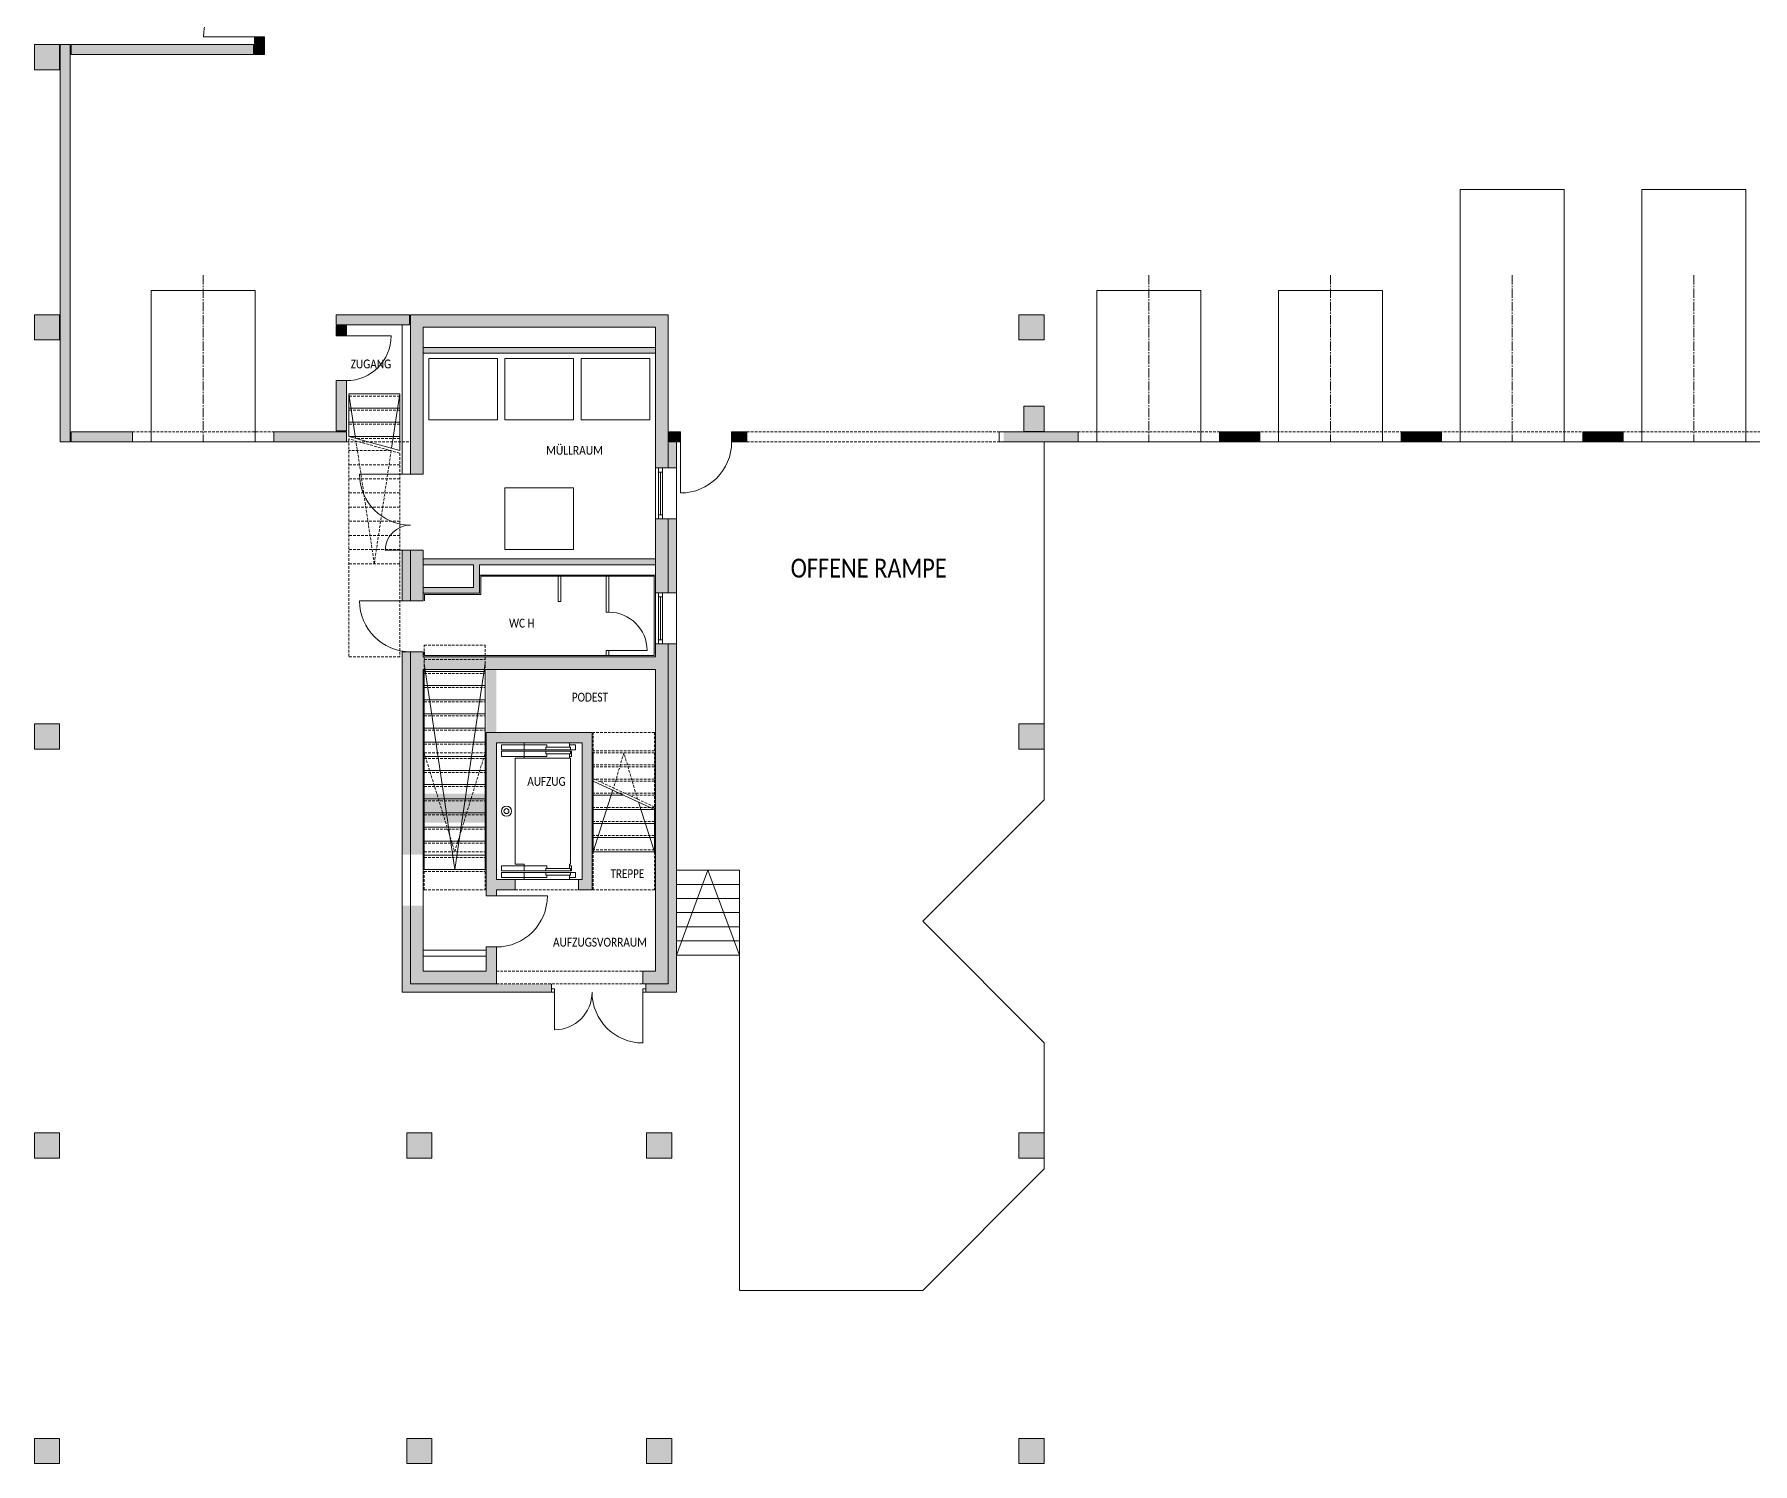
# Model space of a CAD drawing. Header units: inches. Extents: x -139469 to 69789, y -72919 to 35471.
# Drawn here: x -139159 to -105127, y -72919 to -44619 of the extents above; entities that cross this region are included whole.
import ezdxf

# ---------------------------------------------------------------- set-up
doc = ezdxf.new("R2010")
doc.units = ezdxf.units.IN
doc.header["$LTSCALE"] = 525
doc.header["$MEASUREMENT"] = 0
for name, pattern in [('AUSGEZOGEN', [0]), ('STRICHPUNKT', [0.5, 0.35, -0.05, 0.05, -0.05]), ('VERDECKT', [0.15, 0.1, -0.05]), ('Volllinie', [0])]:
    doc.linetypes.add(name, pattern=pattern)
doc.layers.add('Grundebene', color=7, linetype='Continuous')
doc.styles.add('CALIBRI', font='calibri.ttf', dxfattribs={"height": 0.2})

msp = doc.modelspace()

# ---------------------------------------------------------------- hatches: boundary and pattern name
at = {"layer": 'Grundebene', "true_color": 0x000000, "transparency": 33554687}
h = msp.add_hatch(color=18, dxfattribs=at)
h.paths.add_polyline_path([(-138649, -44819), (-138649, -52689), (-138449, -52689), (-138449, -44819)], flags=0)
h.paths.add_polyline_path([(-138659, -44819), (-138659, -45319), (-139159, -45319), (-139159, -44819)], flags=0)
h.paths.add_polyline_path([(-139159, -50169), (-138659, -50169), (-138659, -50669), (-139159, -50669)], flags=0)
for points in [[(-138429, -45019), (-134819, -45019), (-134819, -44819), (-138429, -44819)], [(-134599, -44669), (-134599, -45019), (-134799, -45019), (-134799, -44669)], [(-131729, -50369), (-133179, -50369), (-133179, -50169), (-131729, -50169)], [(-131459, -50419), (-126859, -50419), (-126859, -50819), (-126859, -50934), (-126859, -53204), (-126609, -53204), (-126609, -50169), (-131709, -50169), (-131709, -53324), (-131459, -53324), (-131459, -50934), (-131459, -50819)], [(-119659, -50169), (-119159, -50169), (-119159, -50669), (-119659, -50669)], [(-133179, -50589), (-133179, -50389), (-132979, -50389), (-132979, -50589)], [(-126859, -50934), (-131459, -50934), (-131459, -50819), (-126859, -50819)], [(-133179, -52469), (-133179, -51474), (-132979, -51474), (-132979, -52469)], [(-138429, -52689), (-137214, -52689), (-137214, -52489), (-138429, -52489)], [(-132979, -52489), (-134414, -52489), (-134414, -52689), (-132979, -52689)], [(-126444, -52689), (-126444, -53204), (-126609, -53204), (-126609, -52689)], [(-126359, -52489), (-126359, -52689), (-126589, -52689), (-126589, -52489)], [(-125349, -52689), (-125049, -52689), (-125049, -52489), (-125349, -52489)], [(-115689, -52489), (-115299, -52489), (-115299, -52689), (-115689, -52689)], [(-115279, -52489), (-114889, -52489), (-114889, -52689), (-115279, -52689)], [(-112089, -52489), (-111699, -52489), (-111699, -52689), (-112089, -52689)], [(-111679, -52489), (-111289, -52489), (-111289, -52689), (-111679, -52689)], [(-108489, -52489), (-108099, -52489), (-108099, -52689), (-108489, -52689)], [(-108079, -52489), (-107689, -52489), (-107689, -52689), (-108079, -52689)], [(-126609, -54214), (-126609, -55674), (-126859, -55674), (-126859, -54214)], [(-126444, -54214), (-126444, -55674), (-126609, -55674), (-126609, -54214)], [(-131874, -54834), (-131874, -55834), (-131709, -55834), (-131709, -54834)], [(-131709, -54834), (-131709, -55834), (-131459, -55834), (-131459, -54834)], [(-130459, -55119), (-131459, -55119), (-131459, -55004), (-126859, -55004), (-126859, -55119), (-130344, -55119), (-130344, -55684), (-131459, -55684), (-131459, -55569), (-130459, -55569)], [(-131874, -56844), (-131874, -60859), (-131709, -60859), (-131709, -56844)], [(-131709, -56844), (-131709, -60859), (-131459, -60859), (-131459, -56844)], [(-131439, -60228), (-131439, -59650), (-130209, -59650), (-130209, -60228)]]:
    msp.add_hatch(color=18, dxfattribs=at).paths.add_polyline_path(points, flags=0)
h = msp.add_hatch(color=18, dxfattribs=at)
h.paths.add_polyline_path([(-119159, -52479), (-119159, -51979), (-119559, -51979), (-119559, -52479)], flags=0)
h.paths.add_polyline_path([(-118489, -52489), (-119959, -52489), (-119959, -52689), (-118489, -52689)], flags=0)
h.paths.add_polyline_path([(-104689, -52479), (-104689, -51979), (-104289, -51979), (-104289, -52479)], flags=0)
h.paths.add_polyline_path([(-93889, -52479), (-93889, -51979), (-93489, -51979), (-93489, -52479)], flags=0)
h = msp.add_hatch(color=18, dxfattribs=at)
h.paths.add_polyline_path([(-127049, -63419), (-127109, -63419), (-127109, -63169), (-126859, -63169), (-126859, -57194), (-130009, -57194), (-130009, -58444), (-128109, -58444), (-128109, -61554), (-128379, -61554), (-128379, -61354), (-128309, -61354), (-128309, -58644), (-130009, -58644), (-130009, -61354), (-129639, -61354), (-129639, -61554), (-130009, -61554), (-130009, -61679), (-130209, -61679), (-130209, -60039), (-131439, -60039), (-131439, -59839), (-130209, -59839), (-130209, -57194), (-131459, -57194), (-131459, -56944), (-126859, -56944), (-126859, -56684), (-126444, -56684), (-126444, -63584), (-127049, -63584)], flags=0)
h.paths.add_polyline_path([(-130009, -62689), (-130009, -63419), (-128919, -63419), (-128919, -63584), (-131874, -63584), (-131874, -61869), (-131459, -61869), (-131459, -63169), (-130209, -63169), (-130209, -62689)], flags=0)
h = msp.add_hatch(color=18, dxfattribs=at)
h.paths.add_polyline_path([(-131784, -72419), (-131284, -72419), (-131284, -72919), (-131784, -72919)], flags=0)
h.paths.add_polyline_path([(-127034, -72419), (-126534, -72419), (-126534, -72919), (-127034, -72919)], flags=0)
h.paths.add_polyline_path([(-131284, -66869), (-131784, -66869), (-131784, -66369), (-131284, -66369)], flags=0)
h.paths.add_polyline_path([(-126534, -66869), (-127034, -66869), (-127034, -66369), (-126534, -66369)], flags=0)
h.paths.add_polyline_path([(-139159, -72419), (-138659, -72419), (-138659, -72919), (-139159, -72919)], flags=0)
h.paths.add_polyline_path([(-138659, -66369), (-138659, -66869), (-139159, -66869), (-139159, -66369)], flags=0)
h.paths.add_polyline_path([(-119659, -72419), (-119159, -72419), (-119159, -72919), (-119659, -72919)], flags=0)
h.paths.add_polyline_path([(-138659, -58269), (-138659, -58769), (-139159, -58769), (-139159, -58269)], flags=0)
h = msp.add_hatch(color=18, dxfattribs=at)
h.paths.add_polyline_path([(-79019, -72419), (-78519, -72419), (-78519, -72919), (-79019, -72919)], flags=0)
h.paths.add_polyline_path([(-78519, -66869), (-79019, -66869), (-79019, -66369), (-78519, -66369)], flags=0)
h.paths.add_polyline_path([(-71644, -72419), (-71144, -72419), (-71144, -72919), (-71644, -72919)], flags=0)
h.paths.add_polyline_path([(-71144, -66869), (-71644, -66869), (-71644, -66369), (-71144, -66369)], flags=0)
h.paths.add_polyline_path([(-66894, -72419), (-66394, -72419), (-66394, -72919), (-66894, -72919)], flags=0)
h.paths.add_polyline_path([(-66394, -66869), (-66894, -66869), (-66894, -66369), (-66394, -66369)], flags=0)
h.paths.add_polyline_path([(-78519, -58769), (-79019, -58769), (-79019, -58269), (-78519, -58269)], flags=0)
h.paths.add_polyline_path([(-59519, -72419), (-59019, -72419), (-59019, -72919), (-59519, -72919)], flags=0)
h.paths.add_polyline_path([(-59019, -66869), (-59519, -66869), (-59519, -66369), (-59019, -66369)], flags=0)
h.paths.add_polyline_path([(-59019, -58769), (-59519, -58769), (-59519, -58269), (-59019, -58269)], flags=0)
h.paths.add_polyline_path([(-119159, -66869), (-119659, -66869), (-119659, -66369), (-119159, -66369)], flags=0)
h.paths.add_polyline_path([(-119159, -58769), (-119659, -58769), (-119659, -58269), (-119159, -58269)], flags=0)

# ---------------------------------------------------------------- linework, layer by layer
at = {"layer": 'Grundebene', "color": 18, "linetype": 'AUSGEZOGEN', "lineweight": 13, "true_color": 0x000000}
for p, q in [((-139159, -44819), (-138659, -44819)), ((-139159, -45319), (-139159, -44819)), ((-138659, -44819), (-138659, -45319)), ((-138449, -44819), (-138649, -44819)), ((-138649, -44819), (-138649, -52689)), ((-138449, -52689), (-138449, -44819)), ((-138429, -44819), (-138429, -45019)), ((-134819, -44819), (-138429, -44819)), ((-134799, -44669), (-135809, -44669)), ((-134819, -45019), (-134819, -44819)), ((-134799, -44669), (-134599, -44669)), ((-134799, -44669), (-134799, -45019)), ((-134599, -44669), (-134599, -45019)), ((-138429, -45019), (-134819, -45019)), ((-134799, -45019), (-134599, -45019)), ((-138659, -45319), (-139159, -45319)), ((-110919, -52689), (-110919, -47689)), ((-110919, -47689), (-108859, -47689)), ((-108859, -52689), (-108859, -47689)), ((-107319, -52689), (-107319, -47689)), ((-107319, -47689), (-105259, -47689)), ((-105259, -52689), (-105259, -47689)), ((-136844, -52689), (-136844, -49689)), ((-136844, -49689), (-134784, -49689)), ((-134784, -52689), (-134784, -49689)), ((-118119, -52689), (-118119, -49689)), ((-118119, -49689), (-116059, -49689)), ((-116059, -52689), (-116059, -49689)), ((-114519, -52689), (-114519, -49689)), ((-114519, -49689), (-112459, -49689)), ((-112459, -52689), (-112459, -49689)), ((-139159, -50169), (-138659, -50169)), ((-139159, -50669), (-139159, -50169)), ((-138659, -50169), (-138659, -50669)), ((-133179, -50169), (-133179, -50369)), ((-133179, -50169), (-131729, -50169)), ((-131729, -50369), (-131729, -50169)), ((-131709, -50169), (-126609, -50169)), ((-131709, -50169), (-131709, -53324)), ((-126609, -50169), (-126609, -53204)), ((-119659, -50169), (-119159, -50169)), ((-119659, -50669), (-119659, -50169)), ((-119159, -50169), (-119159, -50669)), ((-138659, -50669), (-139159, -50669)), ((-131729, -50369), (-133179, -50369)), ((-132979, -50389), (-133179, -50389)), ((-133179, -50589), (-133179, -50389)), ((-132979, -50589), (-133179, -50589)), ((-132979, -50389), (-132979, -50589)), ((-132979, -50589), (-132094, -50589)), ((-131874, -50369), (-131874, -53324)), ((-131459, -50419), (-126859, -50419)), ((-131459, -50419), (-131459, -53324)), ((-126859, -50419), (-126859, -53204)), ((-119159, -50669), (-119659, -50669)), ((-126859, -50819), (-131459, -50819)), ((-126859, -50934), (-131459, -50934)), ((-131349, -51034), (-131349, -52254)), ((-131349, -51034), (-129989, -51034)), ((-129989, -51034), (-129989, -52254)), ((-129839, -51034), (-128479, -51034)), ((-129839, -51034), (-129839, -52254)), ((-128479, -51034), (-128479, -52254)), ((-128329, -51034), (-126969, -51034)), ((-128329, -51034), (-128329, -52254)), ((-126969, -51034), (-126969, -52254)), ((-132979, -51474), (-133179, -51474)), ((-133179, -52469), (-133179, -51474)), ((-132979, -51474), (-132979, -52469)), ((-132929, -51739), (-132929, -52579)), ((-131924, -51739), (-132929, -51739)), ((-132798, -52615), (-132929, -51739)), ((-131924, -52019), (-132929, -52019)), ((-131924, -51739), (-132085, -52814)), ((-131924, -51739), (-131924, -52859)), ((-119559, -52479), (-119559, -51979)), ((-119559, -51979), (-119159, -51979)), ((-119159, -52479), (-119159, -51979)), ((-131924, -52299), (-132929, -52299)), ((-131349, -52254), (-129989, -52254)), ((-129839, -52254), (-128479, -52254)), ((-128329, -52254), (-126969, -52254)), ((-138649, -52689), (-138449, -52689)), ((-138429, -52489), (-138429, -52689)), ((-137214, -52489), (-138429, -52489)), ((-138429, -52689), (-137214, -52689)), ((-137214, -52689), (-137214, -52489)), ((-137214, -52689), (-134414, -52689)), ((-134414, -52489), (-134414, -52689)), ((-132979, -52489), (-134414, -52489)), ((-134414, -52689), (-132979, -52689)), ((-133179, -52469), (-132979, -52469)), ((-132979, -52489), (-132979, -52689)), ((-131924, -52579), (-132929, -52579)), ((-131924, -52859), (-132929, -52579)), ((-126589, -52689), (-126589, -52489)), ((-126359, -52489), (-126589, -52489)), ((-126589, -52689), (-126359, -52689)), ((-126444, -52689), (-126444, -53204)), ((-126359, -52489), (-126359, -52689)), ((-126359, -52689), (-126359, -53699)), ((-125349, -52489), (-125349, -52689)), ((-125049, -52489), (-125349, -52489)), ((-125349, -52689), (-125049, -52689)), ((-125049, -52489), (-125049, -52689)), ((-120049, -52489), (-120049, -52689)), ((-118489, -52489), (-120049, -52489)), ((-120049, -52689), (-118489, -52689)), ((-119559, -52479), (-119159, -52479)), ((-119159, -52689), (-79269, -52689)), ((-119159, -52689), (-119159, -59776)), ((-118489, -52689), (-118489, -52489)), ((-114889, -52489), (-115689, -52489)), ((-115689, -52489), (-115689, -52689)), ((-115689, -52689), (-114889, -52689)), ((-115299, -52489), (-115299, -52689)), ((-115279, -52489), (-115279, -52689)), ((-114889, -52689), (-114889, -52489)), ((-112089, -52689), (-112089, -52489)), ((-112089, -52489), (-111699, -52489)), ((-111699, -52689), (-112089, -52689)), ((-111699, -52489), (-111699, -52689)), ((-111289, -52489), (-111679, -52489)), ((-111679, -52489), (-111679, -52689)), ((-111679, -52689), (-111289, -52689)), ((-111289, -52689), (-111289, -52489)), ((-107689, -52489), (-108489, -52489)), ((-108489, -52489), (-108489, -52689)), ((-108489, -52689), (-107689, -52689)), ((-108099, -52489), (-108099, -52689)), ((-108079, -52489), (-108079, -52689)), ((-107689, -52689), (-107689, -52489)), ((-131709, -53324), (-132719, -53324)), ((-131874, -53324), (-131709, -53324)), ((-131709, -53324), (-131459, -53324)), ((-126609, -53204), (-126859, -53204)), ((-126859, -54214), (-126859, -53204)), ((-126799, -53204), (-126799, -54214)), ((-126799, -53284), (-126719, -53284)), ((-126759, -53284), (-126759, -54134)), ((-126719, -53204), (-126719, -54214)), ((-126444, -53204), (-126609, -53204)), ((-126444, -54214), (-126444, -53204)), ((-129839, -53599), (-128479, -53599)), ((-129839, -54819), (-129839, -53599)), ((-128479, -54819), (-128479, -53599)), ((-126609, -54214), (-126859, -54214)), ((-126859, -54214), (-126859, -55674)), ((-126719, -54134), (-126799, -54134)), ((-126609, -54214), (-126609, -55674)), ((-126444, -54214), (-126609, -54214)), ((-126444, -54214), (-126444, -55674)), ((-131709, -54834), (-132209, -54834)), ((-131874, -54834), (-131874, -55834)), ((-131874, -54834), (-131709, -54834)), ((-131709, -54834), (-131459, -54834)), ((-131709, -54834), (-131709, -55834)), ((-131459, -54834), (-131459, -55834)), ((-126859, -55004), (-131459, -55004)), ((-130459, -55119), (-131459, -55119)), ((-130459, -55119), (-130459, -55569)), ((-130344, -55119), (-130344, -55684)), ((-126859, -55119), (-130344, -55119)), ((-129839, -54819), (-128479, -54819)), ((-126859, -55324), (-130344, -55324)), ((-126884, -55349), (-130319, -55349)), ((-130319, -55709), (-130319, -55349)), ((-128784, -55849), (-128784, -55349)), ((-128734, -55849), (-128734, -55349)), ((-127834, -56059), (-127834, -55349)), ((-127784, -56059), (-127784, -55349)), ((-126884, -56919), (-126884, -55349)), ((-130459, -55569), (-131459, -55569)), ((-130344, -55684), (-131459, -55684)), ((-131434, -55834), (-131434, -55709)), ((-131434, -55709), (-130319, -55709)), ((-126609, -55674), (-126859, -55674)), ((-126859, -56684), (-126859, -55674)), ((-126799, -55674), (-126799, -56684)), ((-126799, -55754), (-126719, -55754)), ((-126759, -55754), (-126759, -56604)), ((-126719, -55674), (-126719, -56684)), ((-126444, -55674), (-126609, -55674)), ((-126444, -56684), (-126444, -55674)), ((-131709, -55834), (-132719, -55834)), ((-131874, -55834), (-131709, -55834)), ((-131709, -55834), (-131459, -55834)), ((-128784, -55849), (-128734, -55849)), ((-127784, -56059), (-127834, -56059)), ((-127784, -56819), (-127834, -56819)), ((-127834, -56919), (-127834, -56819)), ((-127784, -56919), (-127784, -56819)), ((-127784, -56819), (-127024, -56819)), ((-126609, -56684), (-126859, -56684)), ((-126859, -56684), (-126859, -56944)), ((-126719, -56604), (-126799, -56604)), ((-126609, -56684), (-126609, -63419)), ((-126444, -56684), (-126609, -56684)), ((-126444, -56684), (-126444, -63584)), ((-131874, -56844), (-131874, -63584)), ((-131874, -56844), (-131709, -56844)), ((-131709, -56844), (-131459, -56844)), ((-131709, -56844), (-131709, -63419)), ((-131459, -56844), (-131459, -56944)), ((-131459, -56944), (-126859, -56944)), ((-131438, -57074), (-130834, -61154)), ((-131434, -56919), (-131434, -56844)), ((-126884, -56919), (-131434, -56919)), ((-130834, -61154), (-130231, -57074)), ((-131459, -57194), (-131459, -63169)), ((-131459, -57194), (-126859, -57194)), ((-131439, -61154), (-131439, -57194)), ((-131439, -57234), (-130229, -57234)), ((-131439, -57514), (-130229, -57514)), ((-130229, -57194), (-130229, -61154)), ((-126859, -57194), (-126859, -63169)), ((-131439, -57794), (-130229, -57794)), ((-131439, -58074), (-130229, -58074)), ((-139159, -58269), (-138659, -58269)), ((-139159, -58769), (-139159, -58269)), ((-138659, -58269), (-138659, -58769)), ((-131439, -58354), (-130229, -58354)), ((-130209, -58444), (-128109, -58444)), ((-130209, -58444), (-130209, -61679)), ((-128109, -58444), (-128109, -61554)), ((-119659, -58269), (-119159, -58269)), ((-119659, -58769), (-119659, -58269)), ((-119159, -58269), (-119159, -58769)), ((-138659, -58769), (-139159, -58769)), ((-131439, -58634), (-130229, -58634)), ((-130009, -58644), (-128309, -58644)), ((-130009, -58644), (-130009, -61354)), ((-129909, -58684), (-129459, -58684)), ((-129909, -58684), (-129459, -58684)), ((-129909, -58684), (-129459, -58684)), ((-129909, -58784), (-129909, -58684)), ((-129909, -58784), (-129909, -58684)), ((-129909, -58784), (-129909, -58684)), ((-129909, -58784), (-129909, -58684)), ((-129909, -58684), (-129009, -58684)), ((-129909, -58784), (-128561, -58784)), ((-129909, -58914), (-129909, -58814)), ((-129909, -58914), (-129909, -58814)), ((-129909, -58914), (-129909, -58814)), ((-129909, -58914), (-129909, -58814)), ((-129909, -58814), (-128561, -58814)), ((-129459, -58644), (-129459, -58784)), ((-129459, -58814), (-129459, -58949)), ((-129179, -58784), (-128561, -58784)), ((-129179, -58784), (-128561, -58784)), ((-129179, -58784), (-128439, -58784)), ((-129179, -58814), (-128561, -58814)), ((-129179, -58814), (-128561, -58814)), ((-129179, -58814), (-128519, -58814)), ((-129029, -58784), (-129029, -58734)), ((-129029, -58784), (-129029, -58734)), ((-129029, -58784), (-129029, -58734)), ((-129029, -58784), (-129029, -58734)), ((-128539, -58734), (-129029, -58734)), ((-129029, -58814), (-129029, -58864)), ((-129029, -58814), (-129029, -58864)), ((-129029, -58814), (-129029, -58864)), ((-129029, -58814), (-129029, -58864)), ((-128539, -58864), (-129029, -58864)), ((-129009, -58684), (-129009, -58734)), ((-128539, -58734), (-129009, -58734)), ((-128539, -58864), (-129009, -58864)), ((-129009, -58864), (-129009, -58914)), ((-128559, -58734), (-128559, -58644)), ((-128559, -58734), (-128559, -58684)), ((-128559, -58734), (-128559, -58684)), ((-128559, -58734), (-128559, -58684)), ((-128439, -58684), (-128559, -58684)), ((-128439, -58684), (-128559, -58684)), ((-128439, -58684), (-128559, -58684)), ((-128439, -58684), (-128559, -58684)), ((-128559, -58864), (-128559, -58914)), ((-128559, -58864), (-128559, -58914)), ((-128559, -58864), (-128559, -58914)), ((-128559, -58864), (-128559, -58914)), ((-128539, -58784), (-128539, -58734)), ((-128539, -58784), (-128539, -58734)), ((-128539, -58784), (-128539, -58734)), ((-128539, -58784), (-128539, -58734)), ((-128539, -58814), (-128539, -58864)), ((-128539, -58814), (-128539, -58864)), ((-128539, -58814), (-128539, -58864)), ((-128539, -58814), (-128539, -58864)), ((-128519, -58814), (-128519, -58914)), ((-128519, -58814), (-128519, -58914)), ((-128519, -58814), (-128519, -58914)), ((-128519, -58814), (-128519, -58914)), ((-128439, -58784), (-128439, -58684)), ((-128439, -58784), (-128439, -58684)), ((-128439, -58784), (-128439, -58684)), ((-128439, -58784), (-128439, -58684)), ((-128309, -58644), (-128309, -61354)), ((-119159, -58769), (-119659, -58769)), ((-131439, -58914), (-130229, -58914)), ((-131439, -59194), (-130229, -59194)), ((-129459, -58914), (-129909, -58914)), ((-129459, -58914), (-129909, -58914)), ((-129459, -58914), (-129909, -58914)), ((-129009, -58914), (-129909, -58914)), ((-129639, -58949), (-128539, -58949)), ((-129639, -61049), (-129639, -58949)), ((-129639, -61049), (-129639, -58949)), ((-129639, -61049), (-129639, -58949)), ((-129639, -61049), (-129639, -58949)), ((-129459, -58949), (-129639, -58949)), ((-129459, -58949), (-129639, -58949)), ((-129459, -58949), (-129639, -58949)), ((-129459, -58949), (-129639, -58949)), ((-129459, -58914), (-129459, -58949)), ((-129459, -58914), (-129459, -58949)), ((-129459, -58914), (-129459, -58949)), ((-128559, -58914), (-128559, -58949)), ((-128559, -58914), (-128559, -58949)), ((-128559, -58914), (-128559, -58949)), ((-128559, -58914), (-128559, -58949)), ((-128519, -58914), (-128559, -58914)), ((-128519, -58914), (-128559, -58914)), ((-128519, -58914), (-128559, -58914)), ((-128519, -58914), (-128559, -58914)), ((-128559, -58949), (-128539, -58949)), ((-128559, -58949), (-128539, -58949)), ((-128559, -58949), (-128539, -58949)), ((-128559, -58949), (-128539, -58949)), ((-128539, -61049), (-128539, -58949)), ((-128539, -61049), (-128539, -58949)), ((-128539, -61049), (-128539, -58949)), ((-128539, -61049), (-128539, -58949)), ((-131439, -59474), (-130229, -59474)), ((-128089, -60804), (-128089, -59404)), ((-126879, -59964), (-128089, -59404)), ((-131439, -59754), (-130229, -59754)), ((-127700, -59579), (-128089, -60804)), ((-127484, -59684), (-128089, -59684)), ((-126879, -60804), (-127197, -59824)), ((-121563, -62180), (-119159, -59776)), ((-131439, -60034), (-130229, -60034)), ((-126879, -59964), (-128089, -59964)), ((-126879, -59964), (-126879, -60804)), ((-131439, -60314), (-130229, -60314)), ((-126879, -60244), (-128089, -60244)), ((-126879, -60524), (-128089, -60524)), ((-131439, -60594), (-130229, -60594)), ((-131439, -60874), (-130229, -60874)), ((-126879, -60804), (-128089, -60804)), ((-131439, -61154), (-130229, -61154)), ((-129459, -61084), (-129909, -61084)), ((-129459, -61084), (-129909, -61084)), ((-129459, -61084), (-129909, -61084)), ((-129909, -61084), (-129909, -61184)), ((-129909, -61084), (-129909, -61184)), ((-129909, -61084), (-129909, -61184)), ((-129909, -61084), (-129909, -61184)), ((-129009, -61084), (-129909, -61084)), ((-129909, -61184), (-128561, -61184)), ((-129909, -61214), (-129909, -61314)), ((-129909, -61214), (-129909, -61314)), ((-129909, -61214), (-129909, -61314)), ((-129909, -61214), (-129909, -61314)), ((-129909, -61214), (-128561, -61214)), ((-129459, -61049), (-129639, -61049)), ((-129459, -61049), (-129639, -61049)), ((-129459, -61049), (-129639, -61049)), ((-129459, -61049), (-129639, -61049)), ((-129459, -61084), (-129459, -61049)), ((-129459, -61084), (-129459, -61049)), ((-129459, -61084), (-129459, -61049)), ((-129459, -61184), (-129459, -61049)), ((-129459, -61354), (-129459, -61214)), ((-129179, -61184), (-128561, -61184)), ((-129179, -61184), (-128561, -61184)), ((-129179, -61184), (-128519, -61184)), ((-129179, -61214), (-128561, -61214)), ((-129179, -61214), (-128561, -61214)), ((-129179, -61214), (-128439, -61214)), ((-129029, -61184), (-129029, -61134)), ((-129029, -61184), (-129029, -61134)), ((-129029, -61184), (-129029, -61134)), ((-129029, -61184), (-129029, -61134)), ((-128539, -61134), (-129029, -61134)), ((-129029, -61214), (-129029, -61264)), ((-129029, -61214), (-129029, -61264)), ((-129029, -61214), (-129029, -61264)), ((-129029, -61214), (-129029, -61264)), ((-129009, -61134), (-129009, -61084)), ((-128539, -61134), (-129009, -61134)), ((-128559, -61049), (-128539, -61049)), ((-128559, -61049), (-128539, -61049)), ((-128559, -61049), (-128539, -61049)), ((-128559, -61049), (-128539, -61049)), ((-128559, -61084), (-128559, -61049)), ((-128559, -61084), (-128559, -61049)), ((-128559, -61084), (-128559, -61049)), ((-128559, -61084), (-128559, -61049)), ((-128559, -61134), (-128559, -61084)), ((-128559, -61134), (-128559, -61084)), ((-128559, -61134), (-128559, -61084)), ((-128559, -61134), (-128559, -61084)), ((-128519, -61084), (-128559, -61084)), ((-128519, -61084), (-128559, -61084)), ((-128519, -61084), (-128559, -61084)), ((-128519, -61084), (-128559, -61084)), ((-128539, -61184), (-128539, -61134)), ((-128539, -61184), (-128539, -61134)), ((-128539, -61184), (-128539, -61134)), ((-128539, -61184), (-128539, -61134)), ((-128539, -61214), (-128539, -61264)), ((-128539, -61214), (-128539, -61264)), ((-128539, -61214), (-128539, -61264)), ((-128539, -61214), (-128539, -61264)), ((-128519, -61184), (-128519, -61084)), ((-128519, -61184), (-128519, -61084)), ((-128519, -61184), (-128519, -61084)), ((-128519, -61184), (-128519, -61084)), ((-128439, -61214), (-128439, -61314)), ((-128439, -61214), (-128439, -61314)), ((-128439, -61214), (-128439, -61314)), ((-128439, -61214), (-128439, -61314)), ((-125819, -61169), (-126444, -62849)), ((-126444, -61169), (-125194, -61169)), ((-125194, -62849), (-125819, -61169)), ((-125194, -69489), (-125194, -61169)), ((-130009, -61354), (-129639, -61354)), ((-130009, -61554), (-130009, -61679)), ((-130009, -61554), (-129639, -61554)), ((-129909, -61314), (-129459, -61314)), ((-129909, -61314), (-129459, -61314)), ((-129909, -61314), (-129459, -61314)), ((-129909, -61314), (-129009, -61314)), ((-129639, -61554), (-129639, -61354)), ((-129639, -61354), (-128379, -61354)), ((-128539, -61264), (-129029, -61264)), ((-128539, -61264), (-129009, -61264)), ((-129009, -61314), (-129009, -61264)), ((-128559, -61264), (-128559, -61314)), ((-128559, -61264), (-128559, -61314)), ((-128559, -61264), (-128559, -61314)), ((-128559, -61264), (-128559, -61354)), ((-128439, -61314), (-128559, -61314)), ((-128439, -61314), (-128559, -61314)), ((-128439, -61314), (-128559, -61314)), ((-128439, -61314), (-128559, -61314)), ((-128379, -61554), (-128379, -61354)), ((-128379, -61354), (-128309, -61354)), ((-128379, -61554), (-128109, -61554)), ((-126444, -61449), (-125194, -61449)), ((-130209, -61679), (-130009, -61679)), ((-130009, -61679), (-128999, -61679)), ((-126444, -61729), (-125194, -61729)), ((-126444, -62009), (-125194, -62009)), ((-121563, -62180), (-119159, -64584)), ((-126444, -62289), (-125194, -62289)), ((-126444, -62569), (-125194, -62569)), ((-130209, -62754), (-131459, -62754)), ((-130209, -62869), (-131459, -62869)), ((-130209, -62689), (-130009, -62689)), ((-130209, -62689), (-130209, -63169)), ((-130009, -62689), (-130009, -63419)), ((-126444, -62849), (-125194, -62849)), ((-131459, -63169), (-130209, -63169)), ((-127109, -63419), (-127109, -63169)), ((-127109, -63169), (-126859, -63169)), ((-128919, -63584), (-131874, -63584)), ((-131709, -63419), (-130009, -63419)), ((-128919, -63419), (-128919, -63584)), ((-128859, -63519), (-128919, -63519)), ((-128859, -63584), (-128919, -63584)), ((-128859, -63584), (-128859, -63519)), ((-128859, -63584), (-128859, -64329)), ((-127109, -63419), (-126609, -63419)), ((-127109, -63584), (-127109, -63519)), ((-127049, -63519), (-127109, -63519)), ((-127109, -63584), (-127109, -64589)), ((-127049, -63584), (-127109, -63584)), ((-127049, -63419), (-127049, -63584)), ((-126444, -63584), (-127049, -63584)), ((-119159, -67084), (-119159, -64584)), ((-139159, -66369), (-138659, -66369)), ((-139159, -66869), (-139159, -66369)), ((-138659, -66369), (-138659, -66869)), ((-131784, -66369), (-131284, -66369)), ((-131784, -66869), (-131784, -66369)), ((-131284, -66369), (-131284, -66869)), ((-127034, -66369), (-126534, -66369)), ((-127034, -66869), (-127034, -66369)), ((-126534, -66369), (-126534, -66869)), ((-119659, -66369), (-119159, -66369)), ((-119659, -66869), (-119659, -66369)), ((-119159, -66369), (-119159, -66869)), ((-138659, -66869), (-139159, -66869)), ((-131284, -66869), (-131784, -66869)), ((-126534, -66869), (-127034, -66869)), ((-119159, -66869), (-119659, -66869)), ((-121563, -69489), (-119159, -67084)), ((-125194, -69489), (-121563, -69489)), ((-139159, -72419), (-138659, -72419)), ((-139159, -72919), (-139159, -72419)), ((-138659, -72419), (-138659, -72919)), ((-131784, -72419), (-131284, -72419)), ((-131784, -72919), (-131784, -72419)), ((-131284, -72419), (-131284, -72919)), ((-127034, -72419), (-126534, -72419)), ((-127034, -72919), (-127034, -72419)), ((-126534, -72419), (-126534, -72919)), ((-119659, -72419), (-119159, -72419)), ((-119659, -72919), (-119659, -72419)), ((-119159, -72419), (-119159, -72919)), ((-138659, -72919), (-139159, -72919)), ((-131284, -72919), (-131784, -72919)), ((-126534, -72919), (-127034, -72919)), ((-119159, -72919), (-119659, -72919))]:
    msp.add_line(p, q, dxfattribs=at)
at = {"layer": 'Grundebene', "color": 18, "linetype": 'VERDECKT', "lineweight": 13, "true_color": 0x000000}
for p, q in [((-139159, -44819), (-134799, -44819)), ((-131924, -51779), (-132929, -51779)), ((-131924, -52059), (-132929, -52059)), ((-131924, -52339), (-132929, -52339)), ((-137214, -52489), (-134414, -52489)), ((-132979, -52689), (-131709, -52689)), ((-131924, -52910), (-132929, -52630)), ((-132929, -52630), (-132929, -56944)), ((-132427, -55099), (-132790, -52669)), ((-131924, -52619), (-132781, -52619)), ((-125049, -52489), (-120049, -52489)), ((-125049, -52689), (-120049, -52689)), ((-118489, -52489), (-79689, -52489)), ((-132109, -52859), (-132929, -52859)), ((-132092, -52859), (-132427, -55099)), ((-131924, -52910), (-131924, -56944)), ((-131924, -53139), (-132929, -53139)), ((-131924, -53419), (-132929, -53419)), ((-131924, -53699), (-132929, -53699)), ((-131924, -53979), (-132929, -53979)), ((-131924, -54259), (-132929, -54259)), ((-131924, -54539), (-132929, -54539)), ((-131924, -54819), (-132929, -54819)), ((-131924, -55099), (-132929, -55099)), ((-131439, -61554), (-131439, -56714)), ((-131439, -56714), (-130229, -56714)), ((-130229, -56714), (-130229, -61554)), ((-131924, -56944), (-132929, -56944)), ((-131439, -56994), (-130229, -56994)), ((-131439, -57274), (-130229, -57274)), ((-131439, -57554), (-130229, -57554)), ((-131439, -57834), (-130229, -57834)), ((-131439, -58114), (-130229, -58114)), ((-131439, -58394), (-130229, -58394)), ((-128089, -61554), (-128089, -58444)), ((-126879, -58444), (-128089, -58444)), ((-126879, -58444), (-126879, -61554)), ((-131439, -58674), (-130229, -58674)), ((-131439, -58844), (-130834, -60804)), ((-131439, -58844), (-130229, -58844)), ((-130834, -60804), (-130229, -58844)), ((-126879, -58804), (-128089, -58804)), ((-128089, -58844), (-128089, -59354)), ((-126879, -58844), (-128089, -58844)), ((-127484, -58844), (-127687, -59535)), ((-127214, -59765), (-127484, -58844)), ((-126879, -58844), (-126879, -59914)), ((-131439, -58954), (-130229, -58954)), ((-126879, -59084), (-128089, -59084)), ((-126879, -59124), (-128089, -59124)), ((-131439, -59234), (-130229, -59234)), ((-131439, -59514), (-130229, -59514)), ((-126879, -59914), (-128089, -59354)), ((-126879, -59364), (-128089, -59364)), ((-126879, -59404), (-127957, -59404)), ((-131439, -59794), (-130229, -59794)), ((-126879, -59644), (-128089, -59644)), ((-126879, -59684), (-127382, -59684)), ((-131439, -60074), (-130229, -60074)), ((-126879, -59924), (-128089, -59924)), ((-126879, -60204), (-128089, -60204)), ((-131439, -60354), (-130229, -60354)), ((-126879, -60484), (-128089, -60484)), ((-131439, -60634), (-130229, -60634)), ((-131439, -60804), (-130229, -60804)), ((-131439, -60914), (-130229, -60914)), ((-126879, -60764), (-128089, -60764)), ((-131439, -61194), (-130229, -61194)), ((-131439, -61554), (-130229, -61554)), ((-129639, -61554), (-128379, -61554)), ((-126879, -61554), (-128089, -61554)), ((-130009, -63169), (-127109, -63169)), ((-130009, -63419), (-127109, -63419))]:
    msp.add_line(p, q, dxfattribs=at)
at = {"layer": 'Grundebene', "color": 18, "linetype": 'STRICHPUNKT', "lineweight": 13, "true_color": 0x000000}
for p, q in [((-135814, -49389), (-135814, -52689)), ((-117089, -49389), (-117089, -52689)), ((-113489, -49389), (-113489, -52689)), ((-109889, -49389), (-109889, -52689)), ((-106289, -49389), (-106289, -52689))]:
    msp.add_line(p, q, dxfattribs=at)
at = {"layer": 'Grundebene', "color": 18, "linetype": 'Volllinie', "lineweight": 9, "true_color": 0x000000}
for p, q in [((-131459, -50934), (-131459, -50819)), ((-126859, -50934), (-126859, -50819)), ((-131459, -55119), (-131459, -55004)), ((-126859, -55119), (-126859, -55004)), ((-131459, -55684), (-131459, -55569))]:
    msp.add_line(p, q, dxfattribs=at)
at = {"layer": 'Grundebene', "color": 18, "linetype": 'AUSGEZOGEN', "lineweight": 13, "true_color": 0x000000}
for radius in [100, 100, 50, 50, 50, 50]:
    msp.add_circle((-129809, -59999), radius, dxfattribs=at)
for centre, radius, start, end in [((-134799, -44669), 1010, 90, 180), ((-132979, -50589), 885, 270, 0), ((-126359, -52689), 1010, 270, 0), ((-131709, -53324), 1010, 180, 270), ((-131709, -54834), 500, 90, 180), ((-131709, -55834), 1010, 180, 270), ((-127784, -56819), 760, 360, 90), ((-130009, -61679), 1010, 270, 0), ((-128859, -63584), 745, 270, 0), ((-127109, -63584), 1005, 180, 270)]:
    msp.add_arc(centre, radius, start, end, dxfattribs=at)

# ---------------------------------------------------------------- texts
at = {"layer": 'Grundebene', "color": 18, "lineweight": 18, "true_color": 0x000000, "style": 'CALIBRI'}
for s, height, width, p in [('ZUGANG', 175, 0.815956, (-132893, -51232)), ('MÜLLRAUM', 175, 0.831884, (-129023, -52942)), ('OFFENE RAMPE', 375, 0.824451, (-124179, -55375)), ('WC H', 175, 0.815957, (-129758, -56365)), ('PODEST', 175, 0.813967, (-128515, -57829)), ('AUFZUG', 175, 0.812884, (-129396, -59498)), ('TREPPE', 175, 0.803874, (-127747, -61324)), ('AUFZUGSVORRAUM', 175, 0.824412, (-128887, -62682))]:
    msp.add_text(s, height=height, dxfattribs=dict(at, width=width)).set_placement(p)

doc.saveas('drawing.dxf')
